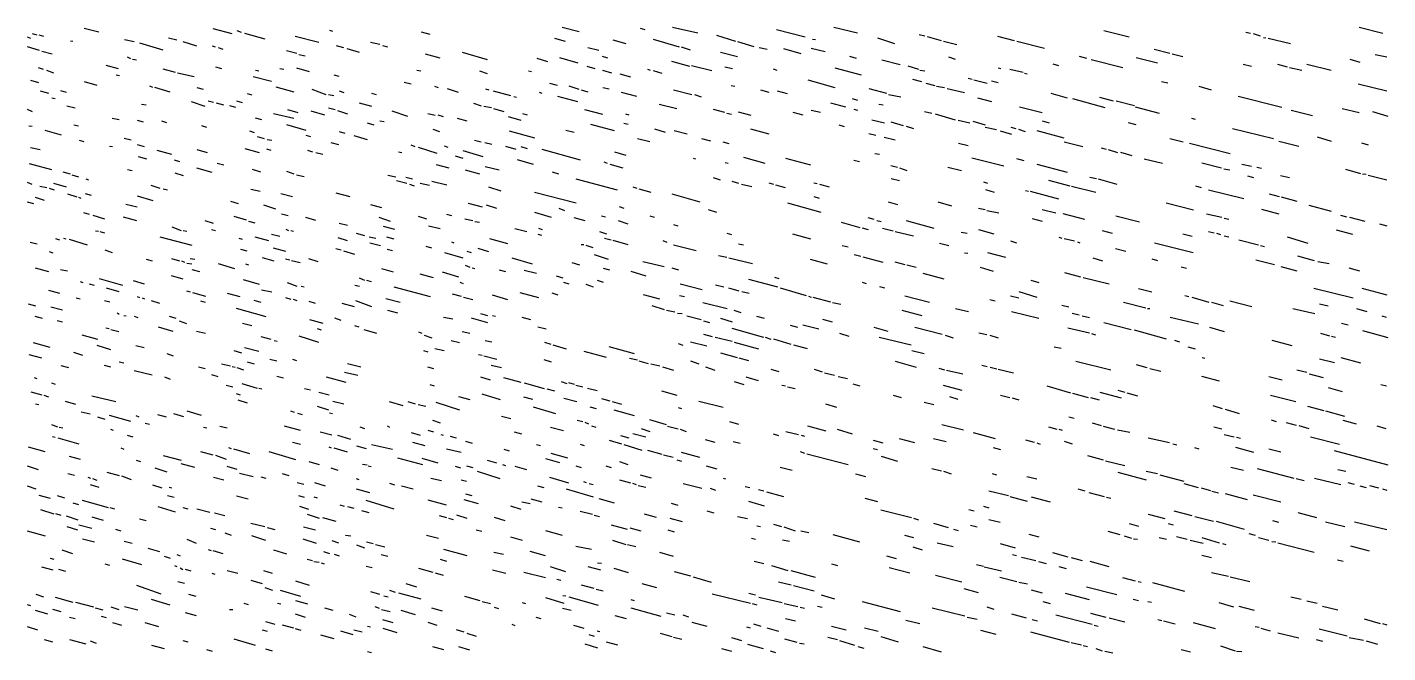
# Model space of a CAD drawing. Extents: x 0 to 599, y 0 to 600.
# Drawn here: x 0 to 599, y 325 to 600 of the extents above; entities that cross this region are included whole.
import ezdxf

# ---------------------------------------------------------------- set-up
doc = ezdxf.new("R2010")
doc.units = 0
doc.header["$MEASUREMENT"] = 0
doc.layers.add('MARBLE_FSET6', color=134, linetype='CONTINUOUS')

msp = doc.modelspace()

# ---------------------------------------------------------------- linework, layer by layer
at = {"layer": 'MARBLE_FSET6'}
for p, q in [((25.28, 599.81), (31.69, 598.13)), ((81.89, 599.63), (90.32, 597.38)), ((235.79, 600.19), (243.3, 598.32)), ((270.23, 599.81), (272.24, 599.25)), ((284.34, 600.19), (295.51, 597.75)), ((355.42, 600.19), (365.86, 597.75)), ((586.81, 600.19), (597.25, 597.57)), ((0.18, 595.88), (1.65, 595.32)), ((2.38, 597.38), (4.4, 596.82)), ((5.31, 596.82), (7.33, 596.26)), ((19.24, 594.2), (20.34, 594.01)), ((43.05, 594.76), (47.27, 593.82)), ((62.47, 595.51), (66.14, 594.57)), ((68.7, 593.82), (74.75, 591.95)), ((92.52, 598.69), (94.35, 597.94)), ((95.82, 597.57), (104.79, 595.13)), ((118.17, 596.26), (128.61, 593.64)), ((133.37, 598.88), (134.66, 598.5)), ((151.33, 593.64), (155.54, 592.7)), ((173.68, 598.13), (177.53, 597.19)), ((232.49, 595.32), (237.07, 594.01)), ((258.14, 594.57), (263.82, 593.07)), ((275.91, 594.95), (287.27, 591.58)), ((303.76, 596.63), (312.18, 594.01)), ((313.1, 593.82), (320.24, 591.76)), ((330.14, 599.25), (342.78, 595.88)), ((346.08, 594.95), (347.36, 594.76)), ((374.66, 595.51), (382.17, 593.07)), ((392.98, 597), (395.54, 596.44)), ((396.64, 596.07), (402.69, 594.38)), ((403.79, 594.01), (409.65, 592.51)), ((427.6, 596.26), (434.93, 594.38)), ((436.03, 594.01), (448.31, 591.01)), ((474.32, 598.69), (485.5, 595.88)), ((536.98, 597.94), (538.99, 597.57)), ((540.09, 597.38), (543.21, 596.44)), ((544.67, 595.69), (545.77, 595.51)), ((546.69, 595.32), (556.58, 593.07)), ((0.18, 591.76), (5.5, 590.08)), ((6.6, 589.7), (11.18, 588.39)), ((49.65, 593.26), (59.91, 590.27)), ((81.71, 591.95), (82.99, 591.58)), ((84.27, 591.2), (86.29, 590.45)), ((114.32, 589.89), (118.9, 588.77)), ((119.82, 588.21), (122.56, 587.64)), ((136.31, 592.14), (139.42, 591.2)), ((140.89, 590.83), (146.38, 589.14)), ((156.64, 592.14), (158.84, 591.58)), ((175.51, 588.39), (181.92, 586.71)), ((191.82, 589.14), (202.81, 585.96)), ((247.15, 591.2), (251.91, 590.08)), ((253.37, 587.46), (255.76, 586.71)), ((288.18, 591.58), (292.21, 590.27)), ((305.59, 589.14), (313.1, 587.27)), ((322.63, 591.2), (326.11, 590.45)), ((333.25, 590.83), (340.95, 588.58)), ((345.53, 591.01), (351.57, 589.52)), ((362.38, 587.46), (365.31, 586.52)), ((463.51, 587.46), (466.81, 586.52)), ((496.49, 590.45), (503.45, 588.77)), ((504.55, 588.39), (509.13, 587.27)), ((593.95, 588.21), (599.08, 587.08)), ((4.95, 582.4), (7.15, 581.65)), ((34.81, 583.53), (40.31, 582.03)), ((44.15, 587.08), (45.62, 586.33)), ((46.53, 586.15), (48.37, 585.77)), ((59.91, 581.84), (65.4, 580.34)), ((83.18, 582.78), (85.74, 582.03)), ((111.39, 582.03), (113.22, 581.65)), ((118.72, 582.22), (124.4, 580.72)), ((224.61, 586.52), (229.37, 585.02)), ((234.69, 586.9), (242.75, 584.46)), ((246.6, 582.96), (250.26, 582.03)), ((273.34, 581.65), (274.63, 581.28)), ((283.97, 585.21), (291.85, 582.96)), ((292.76, 583.34), (301.74, 581.09)), ((307.42, 582.78), (310.9, 582.03)), ((328.67, 581.84), (330.32, 581.28)), ((355.97, 582.22), (367.51, 579.22)), ((376.67, 585.77), (384.73, 583.71)), ((388.03, 583.15), (392.79, 581.65)), ((405.98, 587.08), (408.92, 586.15)), ((427.79, 582.22), (429.07, 582.03)), ((432.92, 581.65), (438.78, 580.34)), ((451.97, 584.09), (454.35, 583.34)), ((468.82, 585.96), (482.75, 582.4)), ((488.61, 586.9), (497.95, 584.46)), ((535.69, 583.9), (539.36, 582.96)), ((550.9, 583.9), (555.11, 582.78)), ((556.21, 582.4), (561.53, 581.28)), ((563.73, 583.9), (574.53, 581.28)), ((582.78, 586.15), (587.18, 584.84)), ((1.65, 576.79), (5.13, 575.85)), ((8.61, 581.28), (11.73, 580.16)), ((25.28, 576.22), (30.78, 574.73)), ((39.39, 579.22), (40.85, 578.85)), ((66.32, 580.16), (73.65, 578.47)), ((99.66, 578.47), (107.73, 576.41)), ((100.76, 581.28), (102.23, 580.9)), ((135.21, 579.22), (137.4, 578.66)), ((166.17, 576.04), (169.28, 575.29)), ((171.85, 581.28), (173.5, 580.9)), ((199.33, 580.9), (202.81, 579.78)), ((220.95, 580.9), (222.23, 580.72)), ((230.29, 575.48), (233.59, 574.73)), ((253.56, 581.28), (257.59, 580.16)), ((261.25, 579.59), (265.83, 578.28)), ((275.91, 581.09), (279.76, 579.97)), ((344.06, 576.97), (355.97, 573.6)), ((390.05, 577.35), (394.08, 576.22)), ((393.34, 581.28), (395.54, 580.9)), ((395.91, 575.48), (399.94, 574.54)), ((414.6, 577.72), (416.43, 577.35)), ((417.16, 576.97), (423.02, 575.48)), ((424.86, 576.6), (427.79, 575.85)), ((439.51, 579.97), (440.61, 579.59)), ((499.79, 576.22), (502.53, 575.66)), ((5.86, 572.11), (9.53, 571.17)), ((14.84, 572.29), (17.4, 571.54)), ((54.05, 574.35), (55.33, 573.79)), ((56.24, 573.79), (63.02, 571.73)), ((74.93, 573.6), (77.68, 572.86)), ((97.1, 570.98), (99.11, 570.42)), ((109.74, 573.98), (117.62, 571.73)), ((125.5, 572.86), (131.73, 570.61)), ((132.82, 570.61), (135.21, 570.05)), ((137.59, 572.11), (139.6, 571.36)), ((151.88, 571.17), (153.89, 570.61)), ((179.54, 574.17), (181.19, 573.6)), ((185.22, 573.23), (189.98, 571.54)), ((202.08, 573.04), (203.54, 572.67)), ((205.37, 572.11), (213.07, 570.05)), ((214.53, 569.67), (215.63, 569.3)), ((225.71, 571.54), (226.81, 571.17)), ((233.77, 569.86), (242.56, 567.43)), ((238.72, 574.35), (243.11, 572.86)), ((244.21, 572.67), (247.15, 571.73)), ((253.74, 573.6), (256.49, 573.04)), ((261.8, 571.54), (268.58, 569.86)), ((284.89, 572.67), (292.95, 570.61)), ((294.05, 570.61), (296.98, 569.49)), ((310.17, 574.54), (311.82, 574.17)), ((323.18, 572.67), (326.84, 571.54)), ((330.5, 572.11), (334.9, 570.98)), ((370.81, 573.23), (378.69, 571.17)), ((379.6, 570.61), (384.92, 569.49)), ((400.67, 574.17), (404.15, 573.6)), ((405.44, 573.23), (412.95, 571.36)), ((451.05, 571.17), (458.2, 569.11)), ((516.27, 574.17), (521.59, 572.67)), ((533.5, 569.86), (552.73, 564.99)), ((586.44, 575.29), (599.08, 572.11)), ((0.18, 564.06), (2.38, 563.12)), ((10.99, 569.11), (12.46, 568.74)), ((17.59, 565.55), (21.25, 564.62)), ((50.56, 566.3), (52.58, 565.93)), ((72.37, 567.43), (78.41, 565.37)), ((79.88, 567.8), (82.26, 567.24)), ((83.36, 566.86), (86.66, 565.93)), ((89.22, 565.74), (91.97, 564.99)), ((92.34, 567.8), (94.9, 567.05)), ((114.87, 563.87), (119.45, 562.56)), ((132.82, 564.62), (135.76, 563.87)), ((136.85, 563.49), (141.25, 562)), ((146.38, 566.86), (151.88, 565.37)), ((196.76, 566.68), (200.06, 565.55)), ((201.34, 565.37), (204.64, 564.81)), ((205.56, 564.43), (210.14, 563.12)), ((245.68, 563.87), (253.56, 561.81)), ((278.47, 566.3), (286.35, 564.43)), ((302.29, 564.06), (307.24, 562.75)), ((345.53, 563.68), (349.56, 562.75)), ((353.95, 566.86), (360.55, 565.18)), ((363.48, 568.74), (365.86, 567.99)), ((364.21, 564.06), (365.86, 563.68)), ((375.21, 566.3), (377.22, 565.93)), ((418.81, 569.11), (424.86, 567.43)), ((437.31, 565.18), (447.21, 562.56)), ((460.58, 568.74), (474.87, 564.81)), ((472.49, 569.3), (478.53, 567.8)), ((479.82, 567.8), (487.88, 565.74)), ((488.24, 565.18), (498.69, 562.37)), ((556.95, 563.68), (566.29, 561.25)), ((579.3, 564.43), (586.81, 562.56)), ((37.56, 560.12), (40.67, 559.56)), ((48.55, 559.19), (51.3, 558.44)), ((59.36, 559), (61.56, 558.25)), ((100.58, 560.31), (103.33, 559.56)), ((108.64, 562.18), (117.62, 560.12)), ((125.13, 563.31), (131.18, 561.62)), ((149.86, 558.07), (152.79, 557.13)), ((155.54, 559), (157.37, 558.63)), ((160.85, 563.31), (167.63, 561.06)), ((176.61, 562.18), (179.91, 561.44)), ((181.01, 561.62), (183.39, 560.87)), ((189.62, 560.12), (193.83, 559)), ((211.97, 560.87), (217.65, 559.19)), ((218.38, 562.18), (220.4, 561.62)), ((248.24, 557.5), (258.69, 554.7)), ((262.9, 557.88), (264.92, 557.5)), ((263.63, 562), (265.1, 561.62)), ((308.34, 562.37), (310.35, 561.81)), ((313.28, 562.93), (318.96, 561.44)), ((337.47, 562.75), (341.86, 561.62)), ((372.27, 559.38), (377.77, 558.07)), ((380.52, 558.44), (386.02, 556.94)), ((395.36, 563.12), (398.66, 562.37)), ((400.12, 562), (408.92, 559.38)), ((410.2, 559.19), (415.33, 558.07)), ((416.61, 558.81), (422.11, 557.13)), ((447.21, 559), (450.32, 558.07)), ((485.13, 558.25), (488.43, 557.32)), ((512.98, 560.12), (514.63, 559.75)), ((592.67, 563.12), (599.45, 561.06)), ((0.92, 556.76), (2.38, 556.57)), ((7.88, 554.88), (15.21, 552.82)), ((20.7, 557.13), (22.72, 556.76)), ((42.87, 551.33), (45.98, 550.58)), ((76.95, 556.94), (79.15, 556.19)), ((98.02, 554.51), (100.21, 553.76)), ((101.5, 552.07), (104.61, 551.14)), ((114.32, 557.32), (122.93, 554.88)), ((122.93, 552.64), (124.95, 552.07)), ((137.59, 554.32), (140.15, 553.57)), ((144, 552.45), (149.86, 550.76)), ((178.81, 555.26), (181.74, 554.32)), ((212.52, 554.51), (223.69, 551.51)), ((237.44, 554.88), (241.1, 553.95)), ((276.46, 555.44), (281.22, 553.95)), ((285.07, 554.7), (290.93, 553.2)), ((318.78, 555.44), (326.84, 553.2)), ((357.62, 557.13), (360, 556.38)), ((370.81, 553.39), (373.92, 552.64)), ((377.59, 551.7), (382.53, 550.58)), ((387.3, 556.57), (390.6, 555.63)), ((422.11, 556.19), (427.05, 555.07)), ((428.7, 554.51), (433.65, 553.01)), ((433.47, 556.19), (435.66, 555.63)), ((436.76, 555.26), (439.69, 554.32)), ((444.82, 554.7), (456.73, 551.51)), ((531.11, 555.63), (549.07, 551.14)), ((568.31, 551.89), (574.53, 550.02)), ((1.65, 547.21), (5.86, 546.27)), ((23.08, 550.39), (25.1, 549.83)), ((36.46, 547.77), (37.74, 547.58)), ((48.55, 548.52), (51.66, 547.58)), ((57.34, 546.08), (63.76, 544.21)), ((74.93, 546.27), (79.51, 544.96)), ((96, 546.83), (102.41, 544.96)), ((105.53, 546.65), (107.54, 546.08)), ((105.89, 550.76), (107.91, 550.39)), ((123.66, 546.08), (125.86, 545.34)), ((133.92, 549.45), (137.22, 548.52)), ((163.79, 545.34), (165.25, 544.96)), ((169.1, 548.33), (170.93, 547.58)), ((172.4, 547.39), (180.64, 544.77)), ((183.76, 547.96), (185.4, 547.39)), ((192, 545.9), (200.79, 543.28)), ((197.13, 550.39), (200.06, 549.64)), ((201.71, 549.45), (204.82, 548.71)), ((210.87, 547.77), (215.45, 546.46)), ((217.65, 547.58), (220.4, 546.83)), ((226.81, 546.46), (243.66, 541.78)), ((258.87, 545.34), (263.82, 543.84)), ((268.95, 551.14), (274.44, 549.83)), ((297.16, 551.14), (301.19, 550.2)), ((306.5, 549.64), (309.25, 548.89)), ((410.38, 549.08), (414.6, 548.14)), ((456.92, 549.64), (465.16, 547.58)), ((473.22, 547.02), (475.42, 546.46)), ((476.34, 546.27), (480.37, 544.96)), ((503.45, 551.14), (509.31, 549.64)), ((512.06, 549.08), (530.02, 544.59)), ((551.45, 550.02), (560.24, 547.77)), ((587.91, 549.27), (590.84, 548.33)), ((1.1, 540.09), (10.81, 537.47)), ((49.1, 543.28), (52.76, 542.15)), ((64.85, 541.78), (67.24, 541.03)), ((83.91, 540.28), (86.84, 539.53)), ((127.33, 544.96), (130.44, 544.21)), ((180.27, 539.72), (185.95, 538.22)), ((188.7, 543.46), (192, 542.53)), ((216, 541.97), (222.96, 539.91)), ((254.11, 540.84), (255.57, 540.28)), ((256.85, 539.91), (262.53, 538.22)), ((293.5, 542.53), (294.6, 542.15)), ((307.6, 540.66), (308.89, 540.28)), ((315.66, 542.9), (325.01, 540.28)), ((334.17, 542.53), (345.16, 539.53)), ((364.21, 541.59), (366.78, 541.03)), ((373.56, 544.59), (375.57, 544.21)), ((380.52, 539.34), (383.45, 538.6)), ((416.24, 542.71), (430.35, 539.16)), ((435.85, 542.34), (439.15, 541.4)), ((444.82, 539.91), (458.2, 536.35)), ((481.65, 545.15), (486.78, 543.65)), ((492.09, 542.15), (500.15, 540.28)), ((517.56, 540.47), (526.17, 538.22)), ((535.15, 539.91), (539.36, 538.97)), ((15.94, 536.54), (19.05, 535.6)), ((19.79, 535.23), (22.72, 534.29)), ((26.02, 533.35), (27.11, 532.98)), ((44.34, 537.47), (46.35, 537.1)), ((65.22, 535.98), (68.89, 534.85)), ((74.75, 538.22), (81.53, 536.35)), ((99.3, 537.66), (102.96, 536.54)), ((114.32, 536.72), (117.62, 535.6)), ((118.72, 535.23), (122.2, 534.48)), ((159.02, 535.04), (162.5, 534.29)), ((166.9, 534.1), (169.83, 533.35)), ((193.1, 537.29), (199.33, 535.6)), ((201.89, 538.78), (208.12, 537.29)), ((231.39, 536.54), (234.14, 535.6)), ((241.83, 533.35), (259.97, 528.49)), ((302.29, 533.92), (305.4, 532.98)), ((380.7, 533.54), (384.37, 532.61)), ((384.37, 538.22), (387.66, 537.1)), ((405.62, 538.6), (411.66, 537.1)), ((468.27, 534.1), (471.21, 533.54)), ((471.94, 533.35), (480.18, 531.11)), ((527.27, 537.85), (529.83, 537.29)), ((537.71, 534.66), (540.27, 533.92)), ((541.74, 538.6), (543.76, 538.03)), ((552.18, 534.85), (556.21, 533.92)), ((580.76, 537.66), (587.36, 535.79)), ((588.27, 535.6), (589.92, 535.41)), ((590.84, 535.04), (599.08, 532.98)), ((0.18, 531.86), (2.2, 531.11)), ((5.68, 530.17), (8.79, 529.61)), ((9.89, 529.24), (12.09, 528.49)), ((11.73, 531.48), (17.4, 529.8)), ((54.6, 530.55), (58.63, 529.24)), ((60.09, 529.05), (61.92, 528.49)), ((98.75, 528.86), (102.78, 527.93)), ((162.87, 532.61), (167.45, 531.48)), ((168.55, 531.11), (170.56, 530.36)), ((173.31, 531.48), (177.34, 530.55)), ((178.44, 532.42), (185.04, 530.73)), ((203.36, 529.8), (208.85, 528.11)), ((223.69, 527.55), (242.02, 522.87)), ((266.93, 529.8), (268.76, 529.24)), ((269.5, 529.05), (274.81, 527.55)), ((310.53, 532.42), (313.47, 531.48)), ((314.75, 531.11), (319.33, 529.98)), ((326.84, 531.67), (328.86, 531.11)), ((329.77, 530.73), (333.98, 529.61)), ((346.63, 531.67), (348.09, 531.29)), ((349.19, 531.11), (353.4, 529.8)), ((421.37, 532.04), (423.21, 531.48)), ((422.29, 528.67), (426.14, 527.55)), ((439.88, 528.3), (441.16, 527.93)), ((441.89, 527.93), (454.35, 524.56)), ((449.95, 532.79), (459.48, 530.36)), ((460.21, 530.17), (470.84, 527.55)), ((514.81, 530.36), (517.19, 529.61)), ((520.49, 528.49), (536.06, 524.74)), ((0.18, 523.25), (2.93, 522.5)), ((3.66, 525.3), (7.69, 523.99)), ((17.95, 526.8), (21.98, 525.49)), ((22.72, 525.3), (23.82, 524.93)), ((25.65, 526.99), (28.4, 526.24)), ((43.6, 522.31), (48.55, 521)), ((48.55, 525.87), (55.51, 523.81)), ((89.77, 523.62), (93.07, 522.5)), ((104.24, 521.93), (109.56, 520.25)), ((111.94, 526.99), (117.07, 525.68)), ((136.12, 527.18), (142.35, 525.68)), ((151.33, 522.12), (156.27, 520.81)), ((194.38, 522.68), (200.61, 521)), ((202.26, 521.93), (206.84, 520.44)), ((284.15, 526.8), (296.43, 523.25)), ((335.08, 522.87), (349.74, 518.75)), ((346.63, 525.68), (349.01, 524.93)), ((379.42, 523.25), (383.45, 522.12)), ((401.22, 523.25), (407.27, 521.56)), ((501.8, 522.87), (513.89, 519.69)), ((547.24, 526.8), (551.63, 525.68)), ((552.55, 525.49), (559.33, 523.62)), ((564.64, 521.75), (574.53, 519.13)), ((24.92, 518.56), (27.48, 517.82)), ((29.13, 517.44), (34.26, 515.76)), ((42.5, 516.69), (48.37, 515.01)), ((91.24, 516.88), (96.55, 515.38)), ((112.12, 518), (115.05, 517.25)), ((122.75, 516.51), (127.15, 515.2)), ((154.99, 516.51), (160.12, 514.82)), ((172.4, 516.88), (176.06, 515.76)), ((184.85, 517.82), (187.05, 517.25)), ((192.92, 515.76), (196.4, 515.01)), ((223.69, 518.75), (231.02, 516.51)), ((234.32, 520.44), (236.89, 519.5)), ((240.92, 516.32), (245.86, 515.01)), ((253.19, 517.07), (254.84, 516.69)), ((260.89, 521.19), (262.9, 520.44)), ((274.44, 517.07), (276.27, 516.51)), ((300.09, 519.88), (303.76, 518.75)), ((370.44, 516.32), (373.01, 515.57)), ((419.18, 520.44), (422.11, 519.88)), ((422.84, 519.5), (428.15, 518.38)), ((442.81, 515.94), (447.21, 514.82)), ((447.21, 519.88), (453.25, 518.38)), ((456.37, 518.19), (465.89, 515.57)), ((479.63, 517.07), (490.08, 514.45)), ((519.57, 518), (526.35, 516.51)), ((527.45, 516.13), (529.47, 515.57)), ((543.76, 520.06), (551.45, 518)), ((578.56, 517.44), (581.31, 516.69)), ((582.6, 516.51), (589.37, 514.82)), ((30.23, 510.51), (31.51, 510.33)), ((32.24, 510.14), (34.26, 509.58)), ((63.94, 512.2), (67.97, 510.7)), ((68.89, 510.7), (70.53, 510.33)), ((78.41, 515.01), (82.08, 513.88)), ((81.34, 511.08), (83.18, 510.7)), ((97.65, 514.82), (100.4, 514.07)), ((114.14, 511.26), (115.24, 510.7)), ((116.34, 510.7), (117.44, 510.33)), ((137.59, 513.88), (141.25, 512.95)), ((145.1, 509.39), (148.76, 508.46)), ((157.01, 512.57), (161.95, 511.26)), ((176.98, 512.76), (182.11, 511.45)), ((197.31, 514.63), (199.33, 514.26)), ((214.9, 511.45), (220.21, 510.14)), ((225.34, 511.64), (226.99, 511.08)), ((252.27, 510.14), (255.39, 509.2)), ((260.52, 515.01), (264.73, 513.51)), ((284.89, 513.32), (286.72, 512.76)), ((308.34, 509.39), (310.35, 508.83)), ((358.72, 514.26), (366.96, 512.01)), ((367.88, 511.83), (370.63, 511.08)), ((374.47, 515.01), (376.31, 514.63)), ((376.86, 511.64), (381.62, 510.51)), ((382.53, 510.14), (390.6, 508.27)), ((387.3, 515.01), (399.57, 511.64)), ((411.48, 509.95), (414.23, 509.39)), ((419.18, 511.08), (425.95, 509.2)), ((473.59, 510.7), (477.98, 509.39)), ((520.49, 510.14), (523.05, 509.58)), ((523.97, 509.39), (525.8, 508.83)), ((576.73, 510.89), (583.88, 509.02)), ((595.79, 513.51), (599.08, 512.76)), ((1.47, 505.46), (4.58, 504.71)), ((12.64, 507.15), (14.47, 506.58)), ((16.12, 507.33), (17.22, 506.96)), ((18.69, 506.77), (26.56, 504.34)), ((58.63, 507.89), (72.73, 504.15)), ((93.44, 507.33), (94.9, 506.77)), ((100.4, 507.89), (106.44, 506.21)), ((107.73, 509.02), (111.39, 508.08)), ((137.04, 507.52), (141.07, 506.21)), ((150.78, 507.89), (153.71, 507.33)), ((151.15, 505.27), (155.73, 503.96)), ((158.47, 507.89), (161.59, 506.96)), ((175.69, 503.78), (178.26, 503.03)), ((187.05, 505.65), (188.15, 505.27)), ((203.73, 507.15), (211.79, 504.9)), ((225.16, 509.02), (226.63, 508.64)), ((244.21, 504.52), (245.31, 504.52)), ((246.23, 504.15), (249.34, 503.21)), ((254.47, 507.33), (257.4, 506.58)), ((258.14, 506.4), (264.73, 504.52)), ((280.12, 506.21), (281.95, 505.46)), ((284.89, 504.34), (294.78, 501.9)), ((313.47, 504.71), (315.66, 504.34)), ((337.28, 509.2), (345.16, 506.96)), ((359.08, 503.96), (361.83, 503.4)), ((401.95, 505.09), (406.17, 503.96)), ((433.28, 506.02), (435.85, 505.27)), ((454.53, 507.71), (455.82, 507.33)), ((456.92, 507.15), (461.5, 506.02)), ((462.78, 505.65), (463.88, 505.27)), ((496.67, 505.27), (513.71, 500.97)), ((509.13, 509.2), (513.34, 508.08)), ((527.45, 508.27), (529.47, 507.89)), ((533.86, 506.58), (542.47, 504.34)), ((543.39, 503.96), (545.22, 503.59)), ((555.11, 507.89), (564.27, 505.09)), ((9.89, 501.34), (11.54, 500.78)), ((34.44, 502.09), (37.56, 500.97)), ((52.58, 497.97), (55.15, 497.22)), ((63.76, 498.35), (67.24, 497.22)), ((72, 498.35), (74.02, 497.97)), ((94.17, 502.46), (96.92, 501.72)), ((103.69, 498.72), (108.82, 497.22)), ((108.46, 503.03), (113.95, 501.53)), ((113.95, 498.16), (115.79, 497.78)), ((116.52, 497.41), (120.37, 496.47)), ((124.03, 498.35), (128.24, 497.04)), ((136.12, 502.65), (138.5, 502.09)), ((139.42, 501.72), (144.37, 500.22)), ((158.66, 502.46), (161.04, 501.9)), ((183.94, 500.97), (192, 498.53)), ((193.83, 501.53), (195.66, 500.97)), ((198.6, 502.84), (203.36, 501.34)), ((213.62, 498.53), (222.6, 495.91)), ((249.89, 500.03), (256.12, 497.97)), ((304.67, 499.66), (308.34, 498.91)), ((309.25, 498.53), (319.69, 496.1)), ((344.98, 497.97), (352.49, 495.91)), ((364.4, 500.03), (367.33, 499.28)), ((368.24, 499.1), (377.04, 496.66)), ((412.95, 500.78), (414.41, 500.59)), ((423.21, 500.97), (431.08, 498.91)), ((469.56, 498.53), (473.77, 497.22)), ((479.45, 502.65), (484.03, 501.53)), ((495.57, 498.16), (497.95, 497.41)), ((541.37, 497.78), (549.62, 495.73)), ((559.69, 499.47), (567.02, 497.41)), ((3.66, 494.23), (9.53, 492.54)), ((14.84, 493.48), (17.95, 492.92)), ((68.15, 497.22), (69.44, 496.66)), ((70.53, 496.29), (72.73, 495.91)), ((72.73, 493.48), (76.03, 492.54)), ((84.27, 496.1), (91.42, 493.85)), ((96.37, 495.91), (97.65, 495.54)), ((156.27, 493.85), (161.4, 492.36)), ((173.13, 491.61), (178.99, 489.92)), ((183.02, 492.36), (190.17, 490.3)), ((193.1, 495.35), (195.11, 494.42)), ((196.21, 494.23), (197.31, 493.85)), ((208.12, 493.29), (210.87, 492.54)), ((219.11, 493.1), (224.43, 491.79)), ((240, 496.47), (243.48, 495.54)), ((253.92, 494.04), (256.67, 493.29)), ((266.02, 492.73), (272.61, 490.67)), ((271.33, 497.04), (280.67, 494.79)), ((284.15, 494.23), (287.08, 493.29)), ((382.35, 496.85), (386.75, 495.73)), ((387.66, 495.54), (391.69, 494.42)), ((394.63, 491.79), (403.97, 489.36)), ((419.91, 494.42), (425.59, 492.73)), ((457.1, 492.17), (464.06, 490.3)), ((508.4, 494.6), (510.78, 494.04)), ((552.37, 494.79), (559.33, 492.92)), ((568.67, 497.04), (573.62, 496.1)), ((582.23, 494.23), (586.99, 492.92)), ((23.45, 488.24), (24.73, 487.68)), ((27.48, 487.11), (29.68, 486.55)), ((31.88, 489.55), (42.14, 486.55)), ((34.99, 485.43), (40.49, 483.74)), ((46.9, 488.61), (51.66, 487.11)), ((63.57, 490.86), (68.7, 489.36)), ((95.27, 488.99), (102.41, 486.93)), ((114.69, 487.68), (118.9, 486.18)), ((120.92, 486.18), (122.2, 485.8)), ((144.55, 486.55), (146.56, 486.18)), ((146.38, 489.73), (148.76, 488.8)), ((149.68, 488.8), (151.69, 488.24)), ((161.59, 485.8), (177.71, 481.5)), ((190.72, 487.86), (192.18, 487.3)), ((233.22, 490.67), (236.15, 489.73)), ((236.34, 487.86), (238.72, 487.11)), ((246.23, 486.93), (249.53, 485.8)), ((251.18, 488.8), (253.92, 487.86)), ((287.82, 487.11), (297.53, 484.68)), ((303.39, 486.74), (307.05, 485.8)), ((309.07, 485.43), (313.65, 484.12)), ((317.86, 489.17), (330.69, 485.8)), ((329.4, 490.11), (331.24, 489.55)), ((331.79, 485.43), (343.33, 482.06)), ((367.88, 487.86), (369.71, 487.3)), ((375.57, 485.99), (377.77, 485.43)), ((442.26, 488.8), (445.74, 487.68)), ((465.34, 489.92), (476.7, 487.11)), ((9.53, 484.31), (14.47, 483)), ((21.8, 480.94), (23.45, 480.56)), ((34.26, 479.81), (36.64, 479.25)), ((48.55, 481.5), (49.65, 481.12)), ((50.75, 480.94), (51.85, 480.56)), ((54.78, 479.81), (58.44, 478.69)), ((70.35, 484.12), (72, 483.56)), ((72.92, 483.37), (78.78, 481.68)), ((76.58, 479.63), (78.6, 479.06)), ((88.31, 483), (93.8, 481.5)), ((100.03, 480), (103.15, 479.06)), ((103.33, 484.49), (107.91, 483.56)), ((113.95, 481.12), (116.34, 480.37)), ((117.25, 480.37), (118.9, 479.81)), ((124.21, 479.44), (126.96, 478.69)), ((144.73, 479.81), (151.88, 477.19)), ((158.11, 480.75), (164.52, 479.06)), ((187.42, 482.81), (191.27, 481.68)), ((192.37, 481.31), (196.4, 480.19)), ((205.01, 482.25), (211.79, 480.19)), ((217.1, 483.37), (225.34, 481.12)), ((231.21, 483.18), (233.95, 482.25)), ((271.51, 482.43), (278.66, 480.56)), ((287.45, 482.06), (289.65, 481.5)), ((314.93, 483.74), (318.23, 483)), ((344.24, 481.68), (345.53, 481.31)), ((346.26, 481.31), (353.95, 479.25)), ((386.75, 481.87), (397.56, 479.06)), ((424.12, 480.19), (426.5, 479.63)), ((433.28, 481.87), (436.95, 480.94)), ((436.95, 483.74), (444.82, 481.31)), ((489.71, 485.05), (495.57, 483.56)), ((510.05, 482.06), (511.88, 481.5)), ((513.16, 481.31), (520.67, 479.06)), ((529.83, 479.63), (539.54, 477.19)), ((566.84, 485.24), (584.24, 480.94)), ((588.09, 485.24), (599.08, 482.25)), ((0.55, 478.32), (3.85, 477.38)), ((10.63, 477), (15.76, 475.69)), ((39.76, 474.38), (40.67, 473.82)), ((92.15, 476.44), (105.34, 472.7)), ((138.69, 478.69), (144.18, 477.19)), ((158.84, 475.51), (163.24, 474.38)), ((199.88, 474.01), (202.99, 473.26)), ((275.36, 477.57), (280.67, 475.88)), ((281.77, 475.51), (285.44, 474.76)), ((286.53, 474.2), (288.73, 474.01)), ((297.71, 478.88), (308.52, 476.26)), ((311.45, 475.51), (314.56, 474.57)), ((354.87, 478.88), (358.53, 478.13)), ((385.47, 475.51), (394.26, 473.26)), ((409.1, 476.26), (414.78, 474.95)), ((433.65, 474.95), (445.74, 471.95)), ((455.82, 477.75), (458.93, 477)), ((460.4, 474.2), (463.51, 473.45)), ((483.11, 479.06), (492.82, 476.63)), ((493.56, 476.26), (494.66, 476.26)), ((521.77, 479.06), (526.9, 477.57)), ((557.68, 476.26), (567.39, 474.01)), ((569.4, 478.32), (573.25, 477.38)), ((585.71, 476.26), (590.29, 474.95)), ((3.48, 472.89), (6.78, 471.95)), ((13.37, 471.01), (15.76, 470.45)), ((34.81, 467.83), (36.27, 467.46)), ((42.69, 473.26), (43.79, 473.07)), ((47.27, 472.89), (48.92, 472.32)), ((57.89, 468.21), (64.31, 466.33)), ((62.66, 472.89), (65.59, 471.95)), ((67.05, 470.83), (70.35, 469.7)), ((95.08, 469.89), (99.11, 468.77)), ((124.58, 471.39), (130.44, 469.89)), ((127.88, 467.46), (129.71, 466.9)), ((135.57, 472.14), (138.32, 471.2)), ((144.37, 468.77), (146.2, 468.21)), ((183.57, 472.51), (187.6, 471.76)), ((195.66, 472.14), (202.99, 470.08)), ((205.19, 473.26), (206.47, 472.89)), ((218.02, 472.51), (221.86, 471.39)), ((225.16, 468.21), (228.82, 467.27)), ((290.75, 473.07), (296.98, 471.39)), ((298.08, 470.83), (300.64, 470.08)), ((305.59, 471.95), (310.72, 470.45)), ((310.53, 467.64), (324.46, 463.71)), ((321.34, 472.89), (324.82, 471.95)), ((336.18, 468.95), (339.48, 468.02)), ((341.86, 469.14), (348.82, 467.27)), ((350.47, 471.58), (354.69, 470.45)), ((373.01, 468.02), (379.24, 466.33)), ((391.15, 468.02), (403.24, 465.02)), ((458.56, 467.83), (468.09, 465.59)), ((464.79, 473.07), (468.09, 472.32)), ((474.32, 470.08), (486.41, 467.08)), ((503.63, 472.51), (516.09, 469.52)), ((520.86, 468.02), (527.45, 466.15)), ((579.11, 469.89), (582.05, 469.14)), ((596.89, 473.07), (598.72, 472.51)), ((24.18, 464.65), (31.15, 462.78)), ((37.01, 467.08), (40.49, 466.15)), ((74.75, 466.33), (78.78, 465.4)), ((103.15, 463.9), (107.54, 462.78)), ((109.01, 462.22), (110.29, 461.84)), ((119.82, 464.27), (128.43, 461.47)), ((148.4, 467.08), (154.08, 465.4)), ((172.58, 465.96), (174.05, 465.4)), ((174.96, 464.46), (178.44, 463.34)), ((186.87, 462.22), (190.53, 461.28)), ((191.82, 466.15), (195.11, 465.4)), ((201.89, 462.22), (204.82, 461.65)), ((228.09, 461.47), (230.84, 460.53)), ((292.4, 461.65), (299.54, 459.78)), ((298.08, 465.02), (301.92, 463.9)), ((303.21, 463.71), (310.72, 461.84)), ((311.63, 461.47), (322.26, 458.47)), ((325.19, 463.71), (327.76, 462.78)), ((328.86, 462.96), (336.55, 460.53)), ((357.98, 465.4), (362.02, 464.09)), ((375.39, 463.71), (389.5, 460.34)), ((404.52, 464.46), (408, 463.34)), ((419.36, 465.59), (422.84, 464.84)), ((424.12, 464.46), (427.79, 463.34)), ((469.01, 465.21), (470.66, 464.65)), ((487.69, 466.9), (501.8, 462.96)), ((505.47, 462.4), (507.66, 461.65)), ((548.34, 462.4), (557.13, 459.97)), ((569.77, 465.4), (573.8, 464.27)), ((574.72, 464.09), (576.37, 463.71)), ((588.27, 466.52), (599.45, 463.53)), ((0.92, 456.04), (6.41, 454.54)), ((2.75, 461.28), (10.08, 459.22)), ((20.52, 456.97), (24.55, 455.66)), ((30.78, 460.16), (36.82, 458.28)), ((48, 459.97), (51.66, 459.03)), ((61.74, 456.41), (64.49, 455.48)), ((91.24, 457.72), (94.53, 456.79)), ((95.82, 459.03), (102.23, 457.54)), ((174.78, 457.72), (176.61, 457.16)), ((179.73, 458.66), (183.76, 457.72)), ((198.96, 456.04), (200.61, 455.66)), ((201.34, 455.48), (207.02, 453.98)), ((231.76, 460.34), (237.62, 458.47)), ((245.31, 457.54), (255.21, 454.91)), ((256.31, 459.59), (267.48, 456.41)), ((286.9, 460.9), (288.92, 460.16)), ((305.59, 456.79), (312.92, 454.73)), ((337.65, 460.34), (343.69, 458.66)), ((389.86, 457.72), (395.18, 456.41)), ((452.52, 459.41), (455.63, 458.85)), ((511.33, 459.41), (514.63, 458.47)), ((15.02, 451.17), (18.32, 450.23)), ((34.08, 451.36), (36.82, 450.61)), ((40.67, 452.85), (42.69, 452.29)), ((75.66, 450.61), (78.6, 449.86)), ((85.74, 451.92), (89.77, 450.98)), ((90.5, 450.8), (91.79, 450.42)), ((92.52, 450.23), (95.45, 449.3)), ((97.1, 452.85), (100.21, 451.92)), ((106.99, 453.98), (110.11, 453.23)), ((117.07, 453.98), (118.72, 453.42)), ((141.25, 452.11), (147.11, 450.61)), ((176.43, 450.61), (179.18, 449.86)), ((204.46, 451.36), (209.04, 450.23)), ((227.73, 453.79), (231.02, 452.85)), ((265.47, 454.35), (268.95, 453.6)), ((269.5, 453.23), (273.71, 452.11)), ((274.81, 451.92), (278.84, 450.98)), ((279.94, 450.61), (284.89, 449.11)), ((292.4, 453.23), (296.06, 451.92)), ((298.99, 450.61), (303.02, 449.11)), ((313.65, 454.54), (317.86, 453.42)), ((327.76, 449.49), (331.24, 448.55)), ((346.81, 449.49), (350.29, 448.36)), ((382.53, 453.04), (391.69, 450.42)), ((401.77, 450.05), (404.15, 449.3)), ((420.64, 451.36), (423.02, 450.8)), ((424.31, 450.42), (427.24, 449.67)), ((427.79, 449.49), (434.56, 447.99)), ((462.05, 453.04), (477.44, 449.3)), ((488.61, 451.54), (493.37, 450.23)), ((494.66, 449.86), (499.42, 448.74)), ((517.74, 454.73), (518.84, 454.35)), ((569.4, 454.17), (576, 452.48)), ((578.75, 454.73), (587.36, 452.29)), ((3.3, 445.93), (4.4, 445.37)), ((10.81, 443.49), (12.46, 442.93)), ((47.27, 448.92), (55.15, 447.05)), ((60.64, 446.12), (63.21, 445.18)), ((81.34, 447.24), (84.09, 446.3)), ((110.11, 446.49), (113.04, 445.74)), ((131.91, 446.12), (140.52, 443.87)), ((139.97, 448.17), (145.83, 446.86)), ((199.88, 446.12), (204.09, 444.81)), ((209.95, 445.93), (217.65, 443.87)), ((219.11, 443.49), (227.91, 441.06)), ((235.42, 444.06), (237.8, 443.31)), ((238.53, 443.68), (241.1, 442.93)), ((311.63, 444.06), (315.85, 442.75)), ((316.76, 446.12), (322.08, 444.62)), ((351.39, 447.99), (355.79, 446.86)), ((357.44, 446.3), (361.47, 445.37)), ((405.07, 449.11), (412.21, 447.43)), ((517.37, 446.49), (525.25, 444.43)), ((547.05, 446.3), (552.92, 444.81)), ((559.33, 449.3), (563.73, 448.17)), ((564.82, 447.43), (571.05, 445.93)), ((1.83, 439.56), (6.6, 438.25)), ((7.51, 438.07), (9.53, 437.32)), ((28.58, 437.88), (39.21, 435.26)), ((87.76, 442.56), (90.69, 441.81)), ((92.15, 438.81), (93.98, 438.25)), ((94.72, 443.31), (101.5, 441.25)), ((102.23, 441.25), (103.51, 440.87)), ((122.38, 441.06), (124.95, 440.5)), ((128.61, 439.38), (133.19, 438.25)), ((177.53, 442.75), (179.36, 442.18)), ((190.17, 437.5), (195.11, 436.19)), ((200.43, 438.63), (208.49, 436.19)), ((229.01, 440.87), (232.49, 439.94)), ((241.83, 442.56), (244.95, 441.81)), ((246.96, 441.25), (251.18, 440.12)), ((279.57, 439.94), (286.35, 438.07)), ((332.52, 442.56), (334.17, 442.18)), ((335.08, 441.81), (338.38, 441.06)), ((363.85, 443.12), (366.96, 442.18)), ((381.62, 438.07), (385.1, 437.13)), ((403.6, 442.56), (411.85, 440.31)), ((406.35, 437.5), (410.02, 436.38)), ((428.89, 438.07), (432.92, 437.13)), ((449.22, 442.18), (459.66, 439.19)), ((460.58, 439), (467.54, 437.13)), ((472.67, 439.38), (482.02, 436.94)), ((480.55, 440.31), (483.66, 439.38)), ((484.58, 439.19), (489.16, 437.88)), ((547.79, 438.07), (558.96, 435.26)), ((573.25, 441.44), (579.3, 439.75)), ((596.34, 442.75), (598.9, 442.18)), ((3.85, 434.32), (5.31, 433.95)), ((16.85, 435.44), (21.44, 434.13)), ((92.89, 436.01), (97.1, 434.7)), ((127.88, 433.2), (132.82, 431.7)), ((134.84, 435.44), (139.6, 434.32)), ((159.57, 435.26), (165.62, 433.57)), ((167.82, 435.26), (171.11, 434.32)), ((172.4, 433.95), (175.69, 433.2)), ((180.09, 435.07), (190.53, 431.7)), ((218.75, 437.32), (222.78, 436.38)), ((222.96, 433.01), (232.85, 430.02)), ((236.52, 436.76), (242.2, 435.26)), ((248.06, 433.01), (250.81, 432.26)), ((253.19, 436.57), (256.85, 435.63)), ((257.77, 435.26), (261.98, 434.13)), ((258.5, 431.7), (267.48, 429.08)), ((286.9, 432.64), (288.37, 432.26)), ((296.06, 435.44), (306.69, 432.82)), ((351.76, 434.32), (356.7, 432.82)), ((395.18, 435.07), (399.57, 433.95)), ((434.02, 436.94), (436.95, 436.01)), ((468.46, 437.13), (472.31, 436.01)), ((522.32, 433.57), (526.53, 432.26)), ((527.82, 431.89), (534.05, 430.02)), ((564.09, 433.2), (571.24, 431.33)), ((24, 430.76), (27.85, 429.83)), ((31.15, 428.52), (34.44, 427.58)), ((36.27, 429.27), (45.62, 426.65)), ((48, 429.08), (49.28, 428.52)), ((52.21, 425.71), (54.05, 425.34)), ((57.53, 429.64), (61.37, 428.52)), ((64.67, 430.02), (69.07, 428.71)), ((70.53, 431.14), (76.76, 429.27)), ((116.15, 431.14), (117.8, 430.58)), ((119.27, 430.2), (121.28, 429.64)), ((133.37, 430.39), (134.66, 430.02)), ((178.63, 427.02), (182.11, 425.9)), ((209.04, 428.89), (213.25, 427.77)), ((242.38, 427.02), (244.95, 426.46)), ((245.86, 426.27), (247.33, 425.52)), ((274.26, 427.39), (281.59, 425.15)), ((309.44, 426.46), (313.47, 425.34)), ((458.93, 428.52), (461.31, 427.96)), ((469.19, 425.9), (473.22, 424.77)), ((548.15, 427.21), (550.35, 426.46)), ((554.75, 426.08), (559.15, 424.96)), ((571.97, 431.14), (580.4, 428.89)), ((579.66, 427.02), (585.53, 425.52)), ((10.81, 425.15), (13.56, 424.21)), ((11.36, 419.91), (12.46, 419.53)), ((14.29, 424.03), (15.94, 423.65)), ((36.82, 423.09), (38.11, 422.71)), ((44.15, 420.47), (46.72, 419.72)), ((77.86, 424.03), (79.33, 423.65)), ((85.01, 424.4), (88.31, 423.65)), ((113.4, 424.59), (120.37, 422.71)), ((129.16, 421.97), (134.29, 420.66)), ((136.85, 420.47), (142.53, 418.78)), ((146.75, 424.21), (148.76, 423.46)), ((158.66, 424.59), (159.76, 424.03)), ((169.28, 421.59), (173.31, 420.47)), ((176.61, 422.71), (179.18, 421.97)), ((182.29, 420.84), (183.39, 420.47)), ((186.5, 420.09), (189.07, 419.34)), ((214.72, 421.97), (217.83, 421.03)), ((230.66, 424.03), (236.34, 422.53)), ((248.79, 424.59), (250.63, 424.03)), ((261.44, 420.28), (265.1, 419.34)), ((266.93, 421.22), (272.61, 419.72)), ((270.6, 423.46), (274.44, 422.15)), ((282.14, 424.4), (286.9, 423.28)), ((287.82, 423.09), (290.38, 422.15)), ((328.67, 421.03), (331.05, 420.28)), ((334.35, 422.15), (339.85, 420.84)), ((341.13, 420.47), (342.6, 420.09)), ((343.88, 424.59), (351.94, 422.34)), ((356.89, 423.09), (363.48, 421.03)), ((403.05, 425.15), (412.58, 422.9)), ((416.79, 421.59), (426.5, 418.97)), ((449.95, 424.21), (453.62, 423.09)), ((454.53, 423.09), (456, 422.71)), ((474.14, 424.4), (479.08, 423.09)), ((480.37, 422.9), (485.86, 421.78)), ((522.87, 424.21), (526.35, 423.28)), ((527.45, 420.84), (531.85, 419.72)), ((532.76, 419.53), (534.6, 419.16)), ((560.24, 424.77), (564.64, 423.46)), ((565.37, 419.72), (578.2, 416.54)), ((594.69, 424.59), (598.53, 423.46)), ((0.55, 415.41), (7.88, 413.35)), ((13.74, 419.34), (22.9, 416.72)), ((41.4, 414.85), (42.69, 414.29)), ((88.85, 415.04), (89.95, 414.66)), ((91.05, 414.48), (98.02, 412.42)), ((117.07, 417.47), (120.55, 416.54)), ((133.01, 415.41), (134.11, 414.85)), ((135.21, 414.85), (141.07, 413.17)), ((145.28, 415.79), (149.5, 414.66)), ((151.88, 416.35), (161.04, 414.29)), ((169.83, 417.47), (175.33, 415.98)), ((184.85, 414.48), (191.27, 412.98)), ((193.28, 417.85), (196.21, 416.91)), ((210.14, 414.29), (212.52, 413.54)), ((224.43, 416.35), (226.26, 415.98)), ((243.66, 416.54), (245.5, 415.98)), ((256.49, 418.22), (261.98, 416.72)), ((262.9, 416.35), (270.96, 413.92)), ((273.34, 413.92), (279.76, 412.04)), ((298.81, 418.6), (303.02, 417.47)), ((311.08, 417.66), (314.2, 416.91)), ((372.82, 418.22), (377.04, 417.1)), ((372.82, 414.66), (374.66, 414.1)), ((384.18, 418.97), (390.96, 417.29)), ((399.39, 418.97), (404.89, 417.66)), ((425.59, 415.04), (428.89, 414.1)), ((439.88, 418.41), (443.73, 417.47)), ((444.82, 417.1), (446.29, 416.54)), ((456.92, 417.85), (460.4, 416.72)), ((493.92, 419.34), (503.27, 417.29)), ((504.73, 416.72), (506.56, 416.16)), ((514.26, 415.04), (516.27, 414.48)), ((532.4, 415.23), (540.27, 412.98)), ((547.05, 414.48), (552.37, 413.17)), ((575.82, 413.73), (599.45, 407.36)), ((18.69, 411.29), (23.45, 409.98)), ((48.18, 409.42), (50.02, 408.86)), ((60.09, 411.48), (67.97, 409.42)), ((67.79, 407.93), (73.83, 406.43)), ((76.58, 413.35), (81.89, 411.86)), ((83.18, 411.67), (87.76, 409.98)), ((106.63, 413.35), (118.35, 409.8)), ((124.21, 408.86), (128.79, 407.55)), ((147.85, 407.74), (149.86, 407.36)), ((163.24, 410.55), (174.23, 407.55)), ((174.05, 410.36), (181.01, 408.3)), ((202.81, 409.42), (206.84, 408.3)), ((209.59, 407.55), (210.87, 407.18)), ((228.46, 410.17), (234.69, 408.49)), ((230.84, 412.61), (238.17, 410.55)), ((261.07, 408.86), (264.73, 407.55)), ((280.49, 411.86), (284.7, 410.73)), ((286.35, 409.61), (288.37, 409.05)), ((288.18, 412.98), (296.24, 410.73)), ((340.58, 413.35), (342.6, 412.61)), ((343.51, 412.23), (361.83, 407.55)), ((376.31, 411.29), (383.45, 409.05)), ((467.18, 411.48), (474.14, 409.61)), ((475.05, 409.24), (483.66, 407.18)), ((0.18, 406.99), (4.95, 405.3)), ((18.14, 403.62), (21.07, 402.87)), ((26.93, 401.93), (28.03, 401.56)), ((35.18, 404.18), (40.67, 402.68)), ((41.77, 402.5), (45.98, 401)), ((56.43, 406.05), (61.74, 404.37)), ((82.26, 401.93), (86.84, 400.81)), ((88.12, 406.8), (92.52, 405.49)), ((93.62, 403.81), (99.66, 402.31)), ((103.15, 402.12), (105.34, 401.56)), ((112.49, 403.62), (115.42, 402.68)), ((133.92, 406.05), (137.04, 405.12)), ((150.41, 406.99), (151.69, 406.61)), ((177.89, 401.56), (182.66, 400.44)), ((188.7, 406.8), (191.08, 406.05)), ((193.65, 406.99), (196.4, 406.24)), ((198.41, 404.56), (208.31, 401.37)), ((214.9, 406.8), (220.03, 405.3)), ((230.29, 401.93), (238.53, 399.5)), ((241.83, 406.99), (244.21, 406.24)), ((255.02, 406.99), (257.4, 406.24)), ((270.23, 403.06), (274.99, 401.75)), ((299.18, 406.99), (303.94, 405.68)), ((306.69, 401.56), (307.79, 401.19)), ((331.79, 406.43), (337.1, 405.12)), ((364.95, 403.43), (369.34, 402.31)), ((398.66, 405.87), (402.87, 404.74)), ((403.79, 404.56), (407.08, 403.43)), ((425.22, 403.62), (427.05, 403.06)), ((440.43, 402.31), (444.82, 401.19)), ((480.55, 404.18), (493.01, 400.81)), ((493.01, 404.56), (497.95, 403.62)), ((499.05, 403.06), (509.68, 400.25)), ((530.38, 406.43), (535.88, 405.12)), ((541.92, 405.87), (558.05, 401.56)), ((567.21, 401.56), (578.75, 398.75)), ((577.47, 405.3), (580.95, 404.56)), ((0.18, 398.19), (4.03, 396.88)), ((27.85, 398.75), (31.69, 397.63)), ((28.95, 401.37), (30.78, 400.62)), ((55.33, 398.56), (59.54, 397.25)), ((62.66, 397.63), (63.94, 397.25)), ((119.08, 399.69), (122.02, 398.94)), ((126.78, 399.69), (131.36, 398.19)), ((145.1, 401.37), (146.2, 401)), ((145.1, 396.88), (150.96, 395.2)), ((159.76, 399.31), (161.95, 398.56)), ((165.07, 398.19), (170.2, 396.88)), ((191.27, 400.81), (193.65, 400.25)), ((224.98, 398.19), (227.73, 397.44)), ((237.62, 396.88), (249.53, 393.32)), ((245.13, 400.06), (246.41, 399.69)), ((247.69, 399.13), (249.53, 398.75)), ((261.07, 400.81), (265.83, 399.5)), ((266.75, 399.31), (268.4, 398.75)), ((269.31, 398.38), (272.61, 397.63)), ((289.1, 399.13), (297.34, 397.07)), ((301.01, 397.07), (303.39, 396.32)), ((316.4, 397.82), (318.41, 397.44)), ((322.26, 396.51), (324.64, 395.94)), ((325.74, 395.57), (333.25, 393.51)), ((423.76, 395.94), (432.37, 393.88)), ((462.96, 396.88), (466.08, 395.94)), ((509.68, 399.13), (515.91, 397.44)), ((517.19, 397.25), (521.4, 396.13)), ((521.95, 395.76), (524.89, 395.01)), ((559.15, 401.37), (562.63, 400.44)), ((581.86, 399.69), (584.61, 398.94)), ((587.18, 398.19), (589.92, 397.44)), ((591.39, 398.38), (595.42, 397.25)), ((597.07, 396.88), (599.08, 396.32)), ((5.31, 394.07), (10.26, 392.76)), ((13.37, 393.88), (16.67, 392.95)), ((20.34, 390.7), (22.72, 389.95)), ((24.37, 391.83), (35.91, 388.64)), ((61.92, 393.88), (64.85, 393.14)), ((92.34, 393.7), (97.47, 392.39)), ((119.63, 393.88), (122.2, 393.14)), ((126.41, 393.32), (127.88, 392.95)), ((137.95, 389.77), (139.79, 389.2)), ((149.31, 391.83), (161.59, 388.08)), ((176.61, 392.01), (184.67, 389.77)), ((192.55, 392.2), (198.78, 390.33)), ((193.28, 394.63), (196.03, 393.88)), ((218.02, 391.08), (221.68, 390.33)), ((222.05, 392.39), (226.81, 391.08)), ((251.91, 392.57), (258.69, 390.7)), ((283.79, 390.51), (286.72, 389.58)), ((317.86, 391.45), (324.82, 389.39)), ((369.16, 392.76), (374.66, 391.26)), ((432.92, 393.51), (440.61, 391.45)), ((442.44, 393.32), (450.69, 391.08)), ((467.73, 395.2), (474.5, 393.51)), ((475.6, 393.14), (477.44, 392.76)), ((527.82, 394.82), (537.53, 392.2)), ((540.09, 394.26), (552.37, 391.08)), ((6.05, 387.71), (11.91, 385.83)), ((12.64, 386.02), (15.02, 385.27)), ((17.4, 384.9), (22.53, 383.21)), ((28.58, 384.52), (33.71, 383.03)), ((36.64, 388.64), (38.66, 388.08)), ((49.65, 383.59), (52.58, 382.84)), ((57.71, 389.02), (65.4, 386.77)), ((68.7, 388.64), (70.9, 388.08)), ((74.93, 388.08), (80.61, 386.58)), ((82.63, 386.21), (87.21, 385.09)), ((120.18, 389.2), (124.03, 387.89)), ((123.48, 385.65), (128.79, 383.96)), ((130.26, 384.15), (136.12, 382.65)), ((141.25, 389.02), (144, 388.27)), ((147.48, 387.33), (150.6, 386.4)), ((181.56, 385.09), (184.85, 384.15)), ((185.77, 383.96), (187.79, 383.4)), ((189.25, 385.46), (193.83, 383.96)), ((205.92, 384.34), (210.5, 382.84)), ((213.07, 389.39), (217.65, 387.89)), ((234.14, 388.83), (235.79, 388.46)), ((243.66, 386.96), (249.16, 385.65)), ((249.89, 385.27), (252.27, 384.71)), ((271.88, 385.83), (277.19, 384.34)), ((283.24, 383.96), (288.73, 382.46)), ((299.54, 387.15), (302.66, 386.21)), ((313.1, 384.71), (317.5, 383.78)), ((376.12, 387.52), (389.68, 384.15)), ((390.6, 383.96), (392.79, 383.21)), ((414.96, 387.71), (417.34, 387.15)), ((421.37, 389.2), (423.76, 388.46)), ((493.92, 385.65), (501.25, 383.78)), ((505.28, 387.15), (513.16, 385.09)), ((514.44, 384.71), (522.69, 382.65)), ((559.88, 386.4), (568.12, 384.15)), ((0.18, 378.35), (8.06, 376.1)), ((17.59, 380.22), (22.35, 378.72)), ((22.9, 380.97), (28.58, 379.47)), ((39.02, 379.1), (41.4, 378.35)), ((80.98, 379.47), (83.18, 378.91)), ((98.75, 381.72), (104.79, 380.22)), ((105.89, 379.84), (109.19, 378.91)), ((121.83, 380.03), (127.15, 378.72)), ((197.86, 378.72), (200.43, 378.16)), ((228.46, 378.53), (235.79, 376.47)), ((257.4, 380.97), (264.37, 379.1)), ((265.65, 379.66), (270.41, 378.35)), ((282.32, 378.72), (285.07, 377.97)), ((321.53, 380.59), (323.18, 380.22)), ((328.86, 381.34), (332.34, 380.22)), ((333.44, 380.03), (338.38, 378.35)), ((340.95, 378.35), (344.43, 377.6)), ((399.39, 381.72), (405.8, 379.84)), ((408.18, 379.1), (410.2, 378.53)), ((415.69, 380.78), (418.63, 380.03)), ((423.76, 383.4), (428.7, 382.09)), ((476.15, 378.16), (481.47, 376.66)), ((485.5, 381.53), (489.71, 380.41)), ((502.72, 381.53), (504.92, 380.97)), ((523.79, 382.65), (536.24, 379.1)), ((548.7, 382.84), (551.27, 382.09)), ((571.97, 382.28), (580.58, 380.22)), ((584.79, 382.28), (599.08, 378.91)), ((24.55, 374.79), (29.86, 373.48)), ((42.87, 373.85), (46.35, 372.92)), ((70.53, 374.6), (74.56, 372.92)), ((87.21, 377.41), (89.95, 376.47)), ((98.93, 376.29), (105.16, 374.23)), ((121.65, 374.79), (127.51, 372.92)), ((134.29, 374.04), (137.22, 373.1)), ((140.34, 376.47), (142.72, 376.1)), ((145.28, 372.17), (148.76, 370.86)), ((149.68, 373.48), (152.61, 372.73)), ((153.53, 372.36), (157.74, 371.23)), ((176.06, 376.47), (181.37, 375.16)), ((213.07, 375.73), (218.2, 374.23)), ((241.83, 371.61), (248.79, 370.3)), ((257.95, 374.23), (263.82, 372.36)), ((264.55, 372.36), (268.21, 371.42)), ((319.15, 375.16), (320.98, 374.6)), ((332.89, 374.42), (336, 373.85)), ((355.05, 376.66), (366.78, 373.48)), ((386.56, 376.47), (390.6, 375.35)), ((401.04, 373.1), (408, 371.42)), ((428.7, 372.73), (435.3, 370.86)), ((441.34, 376.85), (445.74, 375.73)), ((483.3, 376.1), (486.6, 375.16)), ((487.51, 374.79), (489.16, 374.6)), ((498.69, 375.35), (501.98, 374.6)), ((506.38, 375.91), (511.15, 374.6)), ((512.43, 374.23), (518.11, 372.92)), ((517.56, 375.35), (525.25, 373.1)), ((526.72, 372.73), (528.18, 372.36)), ((538.26, 377.22), (541.01, 376.47)), ((542.47, 375.35), (547.05, 374.23)), ((548.34, 373.67), (550.17, 373.48)), ((551.08, 373.1), (567.02, 368.99)), ((582.96, 371.79), (591.21, 369.55)), ((10.26, 366.37), (11.91, 365.8)), ((15.39, 369.92), (20.15, 368.42)), ((41.95, 365.99), (50.56, 363.56)), ((53.31, 370.67), (58.44, 369.17)), ((60.46, 367.11), (63.21, 366.37)), ((66.14, 367.86), (67.6, 367.3)), ((79.88, 370.11), (81.16, 369.73)), ((81.89, 369.73), (86.29, 368.42)), ((108.64, 369.92), (114.32, 368.24)), ((123.48, 365.8), (125.86, 365.24)), ((130.63, 369.17), (133.37, 368.42)), ((135.39, 368.05), (137.59, 367.3)), ((156.09, 367.86), (159.02, 367.11)), ((182.11, 365.8), (184.85, 365.05)), ((183.57, 370.3), (193.83, 367.49)), ((205.74, 368.99), (209.95, 368.05)), ((221.5, 369.36), (228.27, 367.49)), ((278.66, 368.99), (284.7, 367.11)), ((378.69, 367.3), (382.9, 366.18)), ((390.23, 371.23), (394.44, 369.92)), ((434.2, 367.86), (435.85, 367.49)), ((438.05, 366.74), (444.46, 365.24)), ((451.79, 368.8), (458.56, 366.93)), ((460.03, 366.55), (464.79, 365.24)), ((517.56, 367.68), (521.77, 366.55)), ((577.28, 365.62), (579.85, 365.05)), ((6.41, 362.43), (11.54, 361.12)), ((13.92, 361.5), (17.04, 360.56)), ((34.44, 363.74), (36.46, 363.18)), ((65.04, 363), (66.14, 362.62)), ((67.6, 362.06), (68.7, 361.31)), ((69.8, 361.5), (72.18, 360.75)), ((81.53, 359.63), (82.81, 359.25)), ((88.31, 360.94), (92.89, 359.63)), ((104.24, 360.94), (108.09, 359.63)), ((126.41, 364.87), (128.79, 364.49)), ((129.71, 364.31), (130.99, 363.74)), ((149.5, 362.81), (152.06, 362.25)), ((172.58, 361.87), (178.81, 360.19)), ((179.91, 359.81), (183.39, 358.88)), ((205.19, 361.12), (211.05, 359.63)), ((218.93, 360.19), (228.46, 357.75)), ((230.47, 362.62), (237.25, 360.37)), ((247.15, 362.62), (252.64, 361.12)), ((251.36, 364.31), (253.19, 364.12)), ((258.5, 361.87), (264.92, 360)), ((285.07, 360.37), (292.4, 358.5)), ((320.43, 365.05), (324.64, 363.93)), ((327.94, 363), (335.27, 360.94)), ((336.55, 360.94), (347.18, 357.94)), ((354.5, 363.74), (357.07, 363)), ((379.79, 362.25), (388.95, 359.81)), ((418.26, 363.56), (421.37, 362.81)), ((421.74, 362.43), (429.25, 360.75)), ((445.56, 364.87), (449.04, 363.93)), ((454.53, 362.62), (457.83, 361.68)), ((468.27, 365.05), (476.52, 362.62)), ((521.77, 360), (529.28, 358.32)), ((48.37, 354.38), (58.99, 350.64)), ((66.5, 356.07), (69.44, 355.32)), ((98.75, 356.63), (103.69, 355.13)), ((118.35, 356.26), (124.4, 354.38)), ((166.9, 355.13), (171.66, 353.63)), ((233.4, 357), (235.24, 356.63)), ((244.21, 354.57), (249.71, 353.07)), ((270.96, 355.13), (277.37, 353.45)), ((293.5, 358.13), (301.37, 355.69)), ((331.05, 355.88), (336.73, 354.57)), ((337.65, 354.2), (346.81, 351.95)), ((400.31, 358.88), (411.85, 355.88)), ((428.52, 357.94), (436.03, 356.07)), ((436.95, 355.69), (440.79, 354.95)), ((466.81, 353.63), (480.18, 350.27)), ((482.56, 357.75), (488.24, 356.26)), ((489.53, 356.07), (490.81, 355.69)), ((495.76, 355.51), (509.86, 351.76)), ((530.02, 358.13), (538.63, 356.07)), ((4.03, 350.45), (7.33, 349.33)), ((12.46, 349.14), (20.34, 346.9)), ((54.78, 348.21), (63.02, 345.77)), ((71.27, 350.45), (74.38, 349.52)), ((104.79, 353.45), (108.27, 352.14)), ((111.57, 352.14), (120.55, 349.52)), ((118.35, 347.64), (123.66, 346.15)), ((151.33, 351.58), (155.36, 350.45)), ((157.19, 349.7), (159.21, 349.33)), ((159.76, 352.14), (162.32, 351.39)), ((163.79, 351.01), (173.5, 348.39)), ((192.73, 349.52), (199.51, 347.64)), ((228.46, 348.95), (236.52, 346.52)), ((236.15, 349.89), (237.44, 349.7)), ((238.72, 349.33), (251.73, 345.59)), ((250.81, 352.7), (253.92, 351.95)), ((266.02, 348.02), (267.48, 347.64)), ((301.92, 350.64), (318.78, 346.52)), ((318.05, 350.83), (320.98, 350.08)), ((322.44, 349.14), (332.7, 346.71)), ((349.92, 350.08), (355.79, 348.39)), ((412.76, 352.89), (418.99, 351.2)), ((442.44, 352.32), (447.21, 351.01)), ((457.28, 350.83), (467.91, 348.02)), ((487.33, 348.21), (489.71, 347.64)), ((556.76, 349.33), (561.34, 348.21)), ((0.18, 345.96), (1.65, 345.4)), ((3.66, 343.34), (9.16, 341.84)), ((11.36, 343.9), (15.02, 342.78)), ((21.44, 346.9), (29.31, 344.84)), ((30.05, 344.46), (33.53, 343.53)), ((37.01, 344.84), (40.49, 343.71)), ((43.05, 345.02), (48.92, 343.53)), ((69.8, 342.4), (74.56, 341.09)), ((89.22, 343.71), (90.69, 343.71)), ((95.63, 346.52), (97.47, 345.96)), ((110.47, 346.52), (111.94, 346.15)), ((118.17, 341.84), (122.56, 340.34)), ((131.18, 344.46), (134.84, 343.34)), ((141.98, 341.65), (144.92, 340.53)), ((153.34, 345.02), (155.18, 344.27)), ((156.27, 343.71), (160.12, 342.78)), ((164.7, 343.34), (171.11, 341.47)), ((178.26, 344.46), (183.02, 343.15)), ((200.61, 347.27), (204.27, 346.33)), ((205.92, 344.65), (207.76, 344.09)), ((218.2, 346.71), (219.66, 346.33)), ((235.97, 344.27), (239.82, 343.34)), ((266.02, 344.46), (279.21, 340.72)), ((281.77, 342.22), (285.44, 341.28)), ((319.51, 346.33), (321.53, 345.77)), ((333.62, 346.33), (339.66, 345.02)), ((340.58, 344.65), (342.6, 344.27)), ((348.27, 345.21), (350.29, 344.65)), ((367.88, 347.27), (384.73, 342.78)), ((398.84, 344.46), (413.13, 340.9)), ((422.84, 344.84), (425.95, 343.9)), ((433.65, 341.84), (440.24, 339.97)), ((447.57, 347.27), (450.69, 346.33)), ((468.46, 342.03), (475.24, 340.34)), ((493.74, 347.27), (495.39, 346.9)), ((525.07, 346.71), (531.48, 344.84)), ((533.86, 345.21), (540.64, 343.34)), ((563.73, 347.46), (568.31, 346.52)), ((570.69, 345.21), (577.47, 343.53)), ((0.18, 336.22), (4.76, 334.73)), ((18.87, 340.34), (21.25, 339.78)), ((32.79, 340.72), (34.99, 340.16)), ((37.74, 337.91), (41.77, 336.79)), ((52.03, 337.91), (58.08, 336.22)), ((105.16, 338.47), (109.19, 337.16)), ((112.49, 336.97), (117.44, 335.66)), ((150.05, 336.41), (151.33, 336.04)), ((156.64, 339.22), (161.22, 337.91)), ((176.61, 338.1), (180.64, 336.79)), ((213.62, 337.16), (214.9, 336.6)), ((224.24, 340.34), (226.44, 339.78)), ((240.73, 336.79), (245.31, 335.48)), ((259.05, 341.09), (264, 339.78)), ((288.92, 341.28), (291.48, 340.53)), ((292.95, 338.1), (299.54, 336.41)), ((316.95, 336.04), (318.6, 335.66)), ((320.06, 337.35), (323.36, 336.41)), ((325.92, 335.66), (331.05, 334.17)), ((334.17, 339.78), (338.56, 338.66)), ((354.5, 336.41), (360.92, 334.73)), ((368.98, 335.66), (375.02, 334.17)), ((387.11, 339.03), (393.34, 337.54)), ((414.23, 340.34), (418.63, 339.41)), ((442.81, 339.22), (445.19, 338.66)), ((453.25, 341.28), (469.19, 337.16)), ((470.11, 336.79), (471.94, 336.41)), ((476.7, 339.97), (483.66, 338.28)), ((498.14, 339.22), (499.97, 338.85)), ((500.7, 338.66), (505.83, 337.35)), ((513.71, 337.91), (523.42, 335.29)), ((541.01, 336.22), (542.84, 335.85)), ((589.01, 339.59), (596.15, 337.54)), ((597.07, 337.54), (599.08, 336.97)), ((7.69, 330.42), (11.36, 329.49)), ((18.87, 330.42), (26.02, 328.55)), ((27.85, 329.86), (30.6, 328.92)), ((68.7, 330.05), (70.9, 329.49)), ((91.24, 330.8), (100.58, 327.99)), ((103.69, 334.73), (105.89, 334.17)), ((118.17, 335.29), (120.73, 334.54)), ((129.34, 332.48), (135.21, 330.98)), ((138.14, 334.35), (143.63, 332.67)), ((144, 334.73), (147.66, 333.79)), ((156.82, 335.48), (163.05, 333.6)), ((189.07, 334.91), (192.55, 333.79)), ((193.83, 333.23), (197.86, 331.92)), ((247.51, 332.67), (249.89, 331.92)), ((251.18, 334.35), (252.46, 333.98)), ((279.02, 333.23), (284.15, 331.73)), ((284.89, 331.54), (288.55, 330.61)), ((310.35, 331.36), (314.75, 330.05)), ((333.8, 330.8), (339.11, 329.3)), ((352.86, 331.54), (357.07, 330.42)), ((357.98, 330.05), (364.58, 327.99)), ((376.12, 331.73), (383.82, 329.49)), ((420.09, 334.54), (426.87, 332.85)), ((442.08, 333.79), (459.11, 329.3)), ((543.57, 335.48), (547.6, 334.35)), ((551.08, 333.42), (560.24, 331.17)), ((567.94, 330.42), (570.69, 329.67)), ((569.22, 335.1), (581.5, 332.11)), ((582.41, 331.36), (588.82, 330.23)), ((589.92, 329.86), (594.87, 328.36)), ((54.96, 327.99), (60.46, 326.49)), ((79.15, 326.12), (81.71, 325.37)), ((105.16, 326.3), (108.09, 325.55)), ((150.05, 325.18), (151.88, 324.81)), ((178.63, 327.43), (183.57, 326.12)), ((190.17, 327.43), (194.93, 325.93)), ((245.86, 328.55), (251.36, 326.86)), ((255.21, 329.49), (260.15, 328.17)), ((305.95, 326.49), (310.35, 325.37)), ((317.5, 328.36), (324.27, 326.49)), ((327.39, 325.55), (329.77, 324.81)), ((340.4, 328.92), (342.41, 328.55)), ((366.05, 327.43), (368.61, 326.68)), ((394.63, 327.43), (402.69, 324.99)), ((460.03, 329.11), (464.61, 328.17)), ((465.34, 327.8), (467.18, 327.43)), ((470.84, 326.49), (473.59, 325.55)), ((474.87, 325.37), (478.35, 324.62)), ((508.4, 326.12), (512.61, 324.99)), ((525.8, 327.61), (532.21, 325.55)), ((532.76, 325.37), (535.15, 325.18))]:
    msp.add_line(p, q, dxfattribs=at)

doc.saveas('drawing.dxf')
